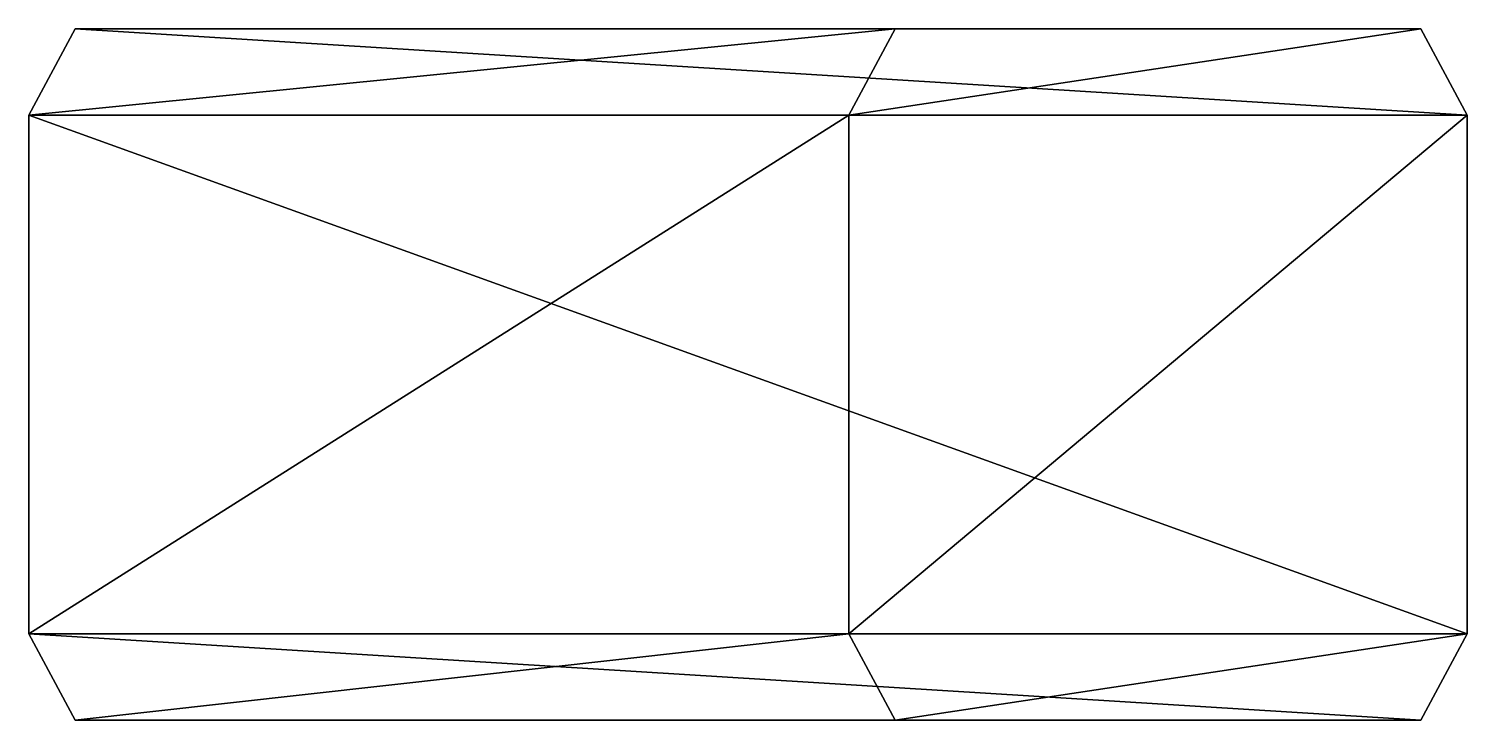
# Model space of a CAD drawing. Extents: x -91.2 to -69.8, y -19.2 to -8.9.
import ezdxf

# ---------------------------------------------------------------- set-up
doc = ezdxf.new("R2010")
doc.units = 0

msp = doc.modelspace()

# ---------------------------------------------------------------- linework, layer by layer
at = {"layer": 'L0', "color": 7}
for points in [[(-78.98437, -10.16644, -33.7677), (-78.29138, -8.87908, -34.48242), (-91.19024, -10.16644, -33.7677)], [(-90.49725, -8.87908, -34.48242), (-91.19024, -10.16644, -33.7677), (-78.29138, -8.87908, -34.48242)], [(-91.19024, -10.16644, -33.7677), (-90.49725, -8.87908, -34.48242), (-91.19024, -10.16644, -41.62988)], [(-90.49725, -8.87908, -40.9151), (-91.19024, -10.16644, -41.62988), (-90.49725, -8.87908, -34.48242)], [(-91.19024, -10.16644, -41.62988), (-90.49725, -8.87908, -40.9151), (-69.77783, -10.16644, -41.62988)], [(-70.47082, -8.87908, -40.9151), (-69.77783, -10.16644, -41.62988), (-90.49725, -8.87908, -40.9151)], [(-70.47082, -8.87908, -40.9151), (-90.49725, -8.87908, -40.9151), (-78.29138, -8.87908, -34.48242)], [(-90.49725, -8.87908, -34.48242), (-78.29138, -8.87908, -34.48242), (-90.49725, -8.87908, -40.9151)], [(-69.77783, -10.16644, -14.09265), (-70.47082, -8.87908, -14.80743), (-78.98437, -10.16644, -14.09265)], [(-78.29138, -8.87908, -14.80743), (-78.98437, -10.16644, -14.09265), (-70.47082, -8.87908, -14.80743)], [(-78.98437, -10.16644, -14.09265), (-78.29138, -8.87908, -14.80743), (-78.98437, -10.16644, -33.7677)], [(-78.29138, -8.87908, -34.48242), (-78.98437, -10.16644, -33.7677), (-78.29138, -8.87908, -14.80743)], [(-78.29138, -8.87908, -34.48242), (-78.29138, -8.87908, -14.80743), (-70.47082, -8.87908, -40.9151)], [(-70.47082, -8.87908, -14.80743), (-70.47082, -8.87908, -40.9151), (-78.29138, -8.87908, -14.80743)], [(-69.77783, -10.16644, -41.62988), (-70.47082, -8.87908, -40.9151), (-69.77783, -10.16644, -14.09265)], [(-70.47082, -8.87908, -14.80743), (-69.77783, -10.16644, -14.09265), (-70.47082, -8.87908, -40.9151)], [(-78.98437, -17.89056, -33.7677), (-78.98437, -10.16644, -33.7677), (-91.19024, -17.89056, -33.7677)], [(-91.19024, -10.16644, -33.7677), (-91.19024, -17.89056, -33.7677), (-78.98437, -10.16644, -33.7677)], [(-91.19024, -17.89056, -33.7677), (-91.19024, -10.16644, -33.7677), (-91.19024, -17.89056, -41.62988)], [(-91.19024, -10.16644, -41.62988), (-91.19024, -17.89056, -41.62988), (-91.19024, -10.16644, -33.7677)], [(-91.19024, -17.89056, -41.62988), (-91.19024, -10.16644, -41.62988), (-69.77783, -17.89056, -41.62988)], [(-69.77783, -10.16644, -41.62988), (-69.77783, -17.89056, -41.62988), (-91.19024, -10.16644, -41.62988)], [(-69.77783, -17.89056, -14.09265), (-69.77783, -10.16644, -14.09265), (-78.98437, -17.89056, -14.09265)], [(-78.98437, -10.16644, -14.09265), (-78.98437, -17.89056, -14.09265), (-69.77783, -10.16644, -14.09265)], [(-78.98437, -17.89056, -14.09265), (-78.98437, -10.16644, -14.09265), (-78.98437, -17.89056, -33.7677)], [(-78.98437, -10.16644, -33.7677), (-78.98437, -17.89056, -33.7677), (-78.98437, -10.16644, -14.09265)], [(-69.77783, -17.89056, -41.62988), (-69.77783, -10.16644, -41.62988), (-69.77783, -17.89056, -14.09265)], [(-69.77783, -10.16644, -14.09265), (-69.77783, -17.89056, -14.09265), (-69.77783, -10.16644, -41.62988)], [(-91.19024, -17.89056, -33.7677), (-90.49725, -19.17791, -34.48242), (-78.98437, -17.89056, -33.7677)], [(-90.49725, -19.17791, -34.48242), (-91.19024, -17.89056, -33.7677), (-90.49725, -19.17791, -40.9151)], [(-91.19024, -17.89056, -41.62988), (-90.49725, -19.17791, -40.9151), (-91.19024, -17.89056, -33.7677)], [(-90.49725, -19.17791, -40.9151), (-91.19024, -17.89056, -41.62988), (-70.47082, -19.17791, -40.9151)], [(-69.77783, -17.89056, -41.62988), (-70.47082, -19.17791, -40.9151), (-91.19024, -17.89056, -41.62988)], [(-78.29138, -19.17791, -34.48242), (-78.98437, -17.89056, -33.7677), (-90.49725, -19.17791, -34.48242)], [(-78.98437, -17.89056, -14.09265), (-78.29138, -19.17791, -14.80743), (-69.77783, -17.89056, -14.09265)], [(-78.29138, -19.17791, -14.80743), (-78.98437, -17.89056, -14.09265), (-78.29138, -19.17791, -34.48242)], [(-78.98437, -17.89056, -33.7677), (-78.29138, -19.17791, -34.48242), (-78.98437, -17.89056, -14.09265)], [(-70.47082, -19.17791, -14.80743), (-69.77783, -17.89056, -14.09265), (-78.29138, -19.17791, -14.80743)], [(-70.47082, -19.17791, -40.9151), (-69.77783, -17.89056, -41.62988), (-70.47082, -19.17791, -14.80743)], [(-69.77783, -17.89056, -14.09265), (-70.47082, -19.17791, -14.80743), (-69.77783, -17.89056, -41.62988)], [(-70.47082, -19.17791, -40.9151), (-90.49725, -19.17791, -40.9151), (-78.29138, -19.17791, -34.48242)], [(-90.49725, -19.17791, -34.48242), (-78.29138, -19.17791, -34.48242), (-90.49725, -19.17791, -40.9151)], [(-78.29138, -19.17791, -34.48242), (-78.29138, -19.17791, -14.80743), (-70.47082, -19.17791, -40.9151)], [(-70.47082, -19.17791, -14.80743), (-70.47082, -19.17791, -40.9151), (-78.29138, -19.17791, -14.80743)]]:
    msp.add_3dface(points, dxfattribs=at)

doc.saveas('drawing.dxf')
